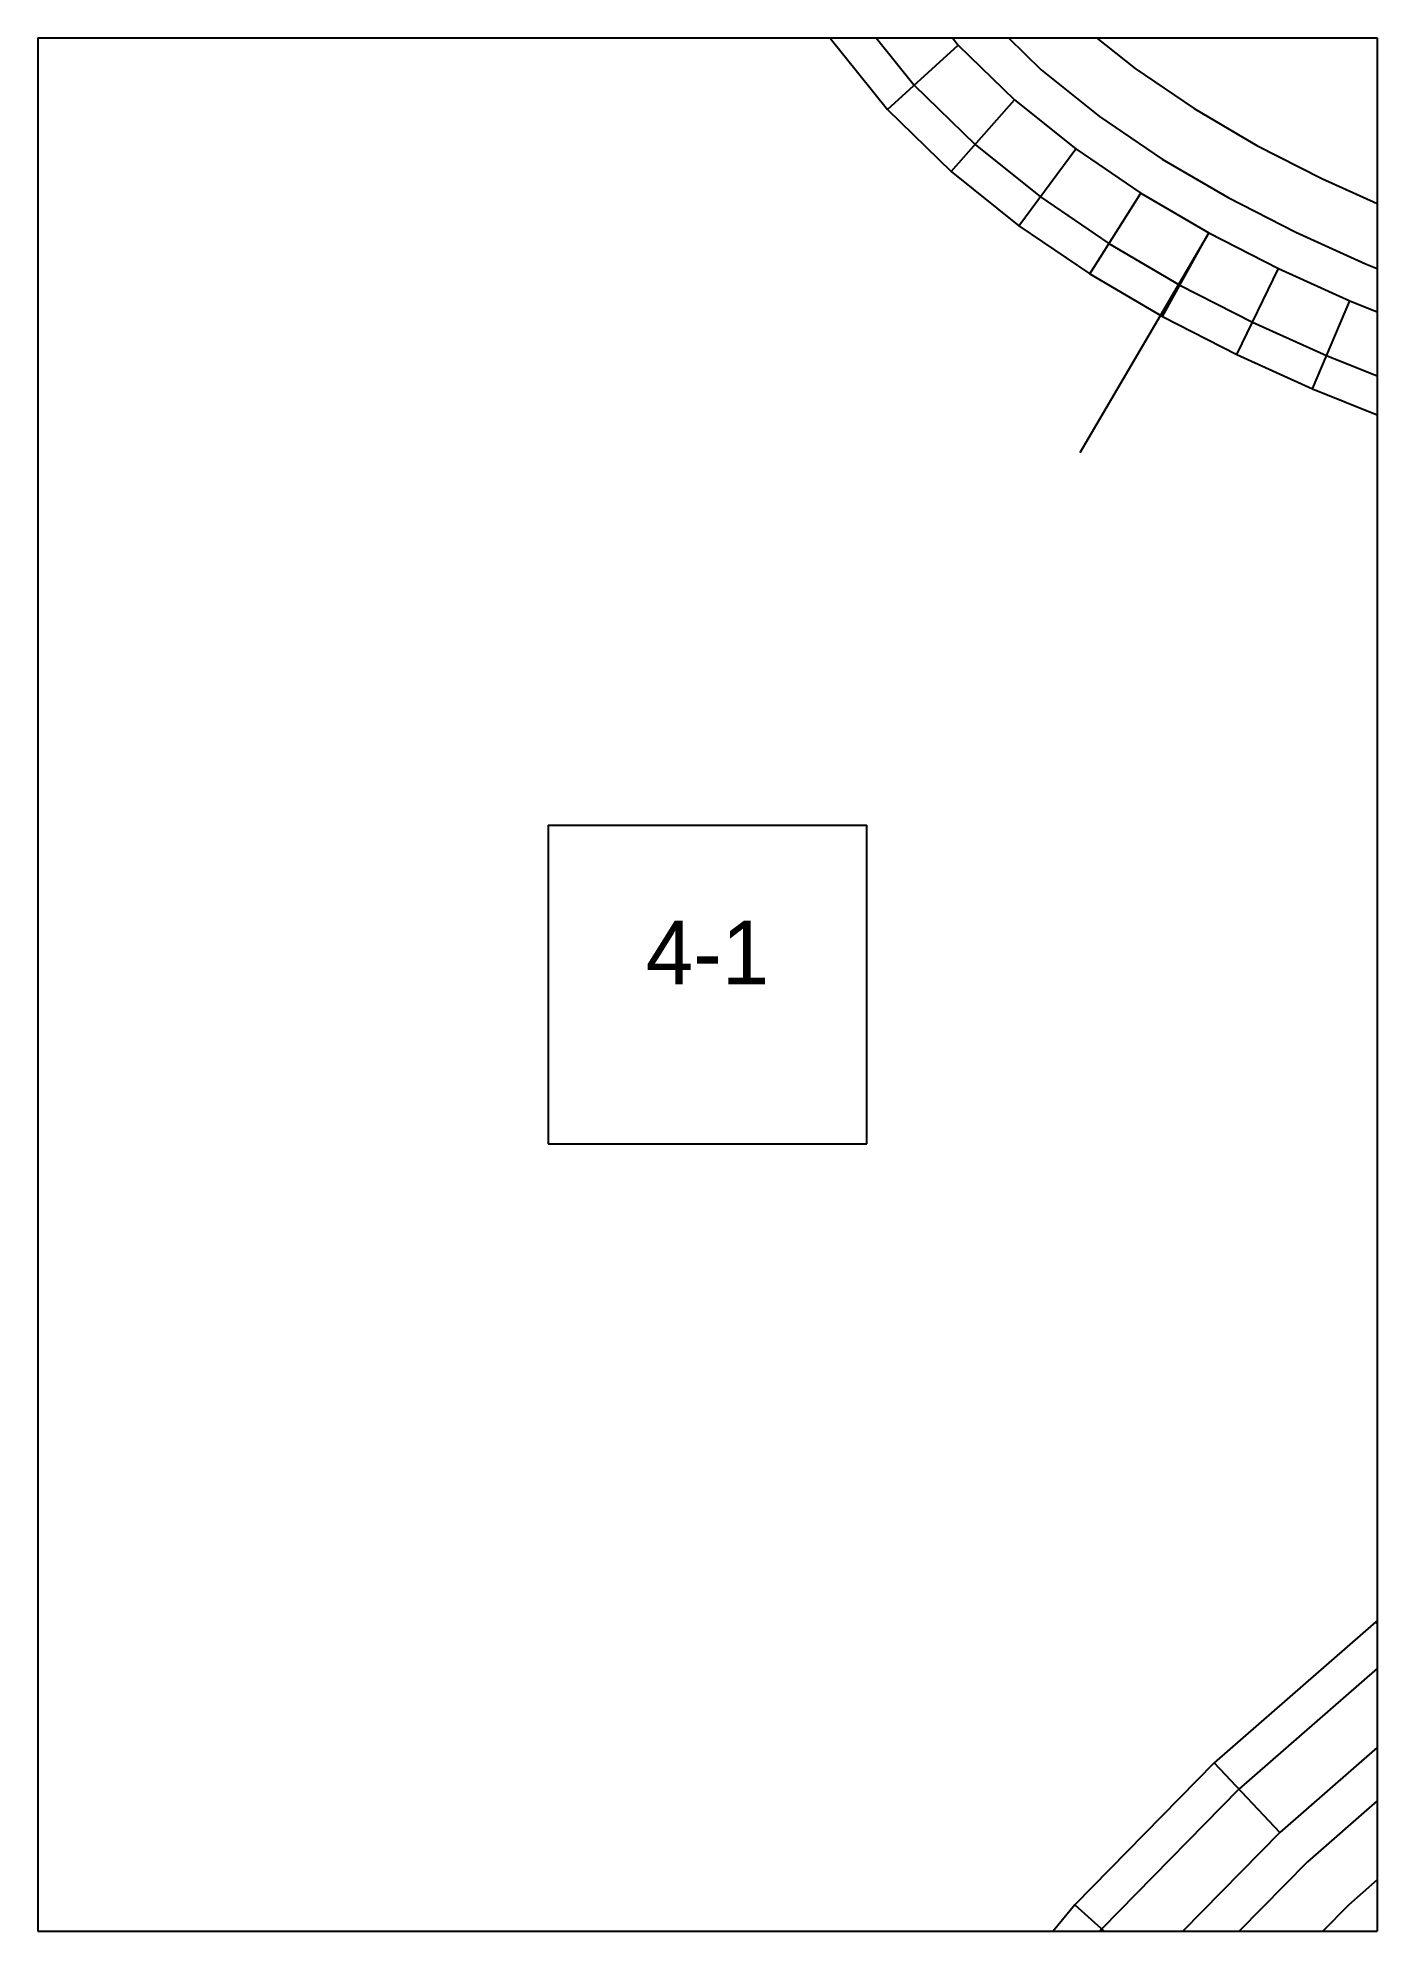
# Paper-space layout 'Plan 4-1' of a CAD drawing. Header units: metres, sheet in millimetres. Extents: x 0 to 210, y 0 to 297.
# The model-space entities are those that its viewports show. They can reach past a viewport. Long polylines and large blocks are cut down to what shows.
import ezdxf
from ezdxf.enums import TextEntityAlignment as Align

# ---------------------------------------------------------------- set-up
doc = ezdxf.new("R2010")
doc.units = ezdxf.units.M
for name, color, linetype in [('default', 7, 'Continuous'), ('TEXTLAYER', 7, 'Continuous'), ('VIEWPORTS', 7, 'Continuous')]:
    doc.layers.add(name, color=color, linetype=linetype)

msp = doc.modelspace()

# ---------------------------------------------------------------- linework, layer by layer
at = {"color": 9}
for p, q in [((0, -594), (0, -891)), ((210, -594), (210, -891)), ((210, -594), (210, -891)), ((0, -891), (210, -891)), ((0, -891), (210, -891)), ((0, -891), (0, -1188)), ((210, -891), (420, -891)), ((210, -891), (210, -1188)), ((210, -891), (420, -891)), ((210, -891), (210, -1188)), ((80, -1014.5), (130, -1014.5)), ((80, -1014.5), (80, -1064.5)), ((130, -1064.5), (130, -1014.5)), ((80, -1064.5), (130, -1064.5)), ((0, -1188), (210, -1188)), ((0, -1188), (210, -1188)), ((0, -1188), (0, -1485)), ((210, -1188), (420, -1188)), ((210, -1188), (210, -1485)), ((210, -1188), (420, -1188)), ((210, -1188), (210, -1485))]:
    msp.add_line(p, q, dxfattribs=at)
at = {"layer": 'default', "color": 7, "linetype": 'Continuous'}
for p, q in [((116.81, -878.2), (124.25, -891.05)), ((124.25, -891.05), (136.61, -882.55)), ((136.61, -882.55), (144.32, -892.13)), ((136.61, -882.55), (144.32, -892.13)), ((128.9, -887.85), (137.41, -898.43)), ((148.98, -887.89), (157.32, -896)), ((163.51, -889), (172.05, -895.83)), ((124.25, -891.05), (133.23, -902.23)), ((133.23, -902.23), (144.32, -892.13)), ((144.32, -892.13), (153.14, -900.72)), ((144.32, -892.13), (153.14, -900.72)), ((157.32, -896), (166.49, -903.35)), ((172.05, -895.83), (181.29, -902.1)), ((137.41, -898.43), (146.95, -907.73)), ((133.23, -902.23), (143.21, -911.96)), ((143.21, -911.96), (153.14, -900.72)), ((153.14, -900.72), (162.75, -908.42)), ((153.14, -900.72), (162.75, -908.42)), ((181.29, -902.1), (191.12, -907.86)), ((166.49, -903.35), (176.3, -910.01)), ((146.95, -907.73), (157.2, -915.94)), ((153.84, -920.49), (162.75, -908.42)), ((162.75, -908.42), (172.93, -915.34)), ((162.75, -908.42), (172.93, -915.34)), ((191.12, -907.86), (201.31, -913.08)), ((176.3, -910.01), (186.62, -916.05)), ((143.21, -911.96), (153.84, -920.49)), ((201.31, -913.08), (211.87, -917.85)), ((157.2, -915.94), (167.94, -923.24)), ((164.93, -928.02), (172.93, -915.34)), ((172.93, -915.34), (183.59, -921.58)), ((172.93, -915.34), (183.59, -921.58)), ((186.62, -916.05), (197.25, -921.5)), ((153.84, -920.49), (164.93, -928.02)), ((183.59, -921.58), (163.37, -956.09)), ((167.94, -923.24), (179.09, -929.77)), ((176.37, -934.73), (183.59, -921.58)), ((183.59, -921.58), (194.51, -927.18)), ((183.59, -921.58), (194.51, -927.18)), ((197.25, -921.5), (208.2, -926.45)), ((208.2, -926.45), (219.39, -930.94)), ((164.93, -928.02), (176.37, -934.73)), ((188, -940.69), (194.51, -927.18)), ((194.51, -927.18), (205.73, -932.25)), ((194.51, -927.18), (205.73, -932.25)), ((179.09, -929.77), (190.45, -935.6)), ((199.85, -946.05), (205.73, -932.25)), ((205.73, -932.25), (217.16, -936.83)), ((205.73, -932.25), (217.16, -936.83)), ((176.37, -934.73), (188, -940.69)), ((190.45, -935.6), (202.07, -940.85)), ((188, -940.69), (199.85, -946.05)), ((202.07, -940.85), (213.85, -945.58)), ((199.85, -946.05), (211.85, -950.86)), ((238.59, -1117.75), (209.79, -1139.47)), ((209.79, -1139.47), (184.45, -1161.62)), ((209.79, -1139.47), (219.25, -1151.11)), ((213.35, -1143.85), (188.33, -1165.73)), ((219.25, -1151.11), (194.75, -1172.53)), ((219.25, -1151.11), (194.75, -1172.53)), ((223.22, -1156), (199.07, -1177.11)), ((184.45, -1161.62), (162.62, -1183.86)), ((184.45, -1161.62), (194.75, -1172.53)), ((229.12, -1163.26), (205.49, -1183.91)), ((188.33, -1165.73), (166.82, -1187.64)), ((194.75, -1172.53), (173.77, -1193.89)), ((194.75, -1172.53), (173.77, -1193.89)), ((199.07, -1177.11), (178.46, -1198.11)), ((162.62, -1183.86), (144.4, -1205.98)), ((162.62, -1183.86), (173.77, -1193.89)), ((205.49, -1183.91), (185.41, -1204.36)), ((166.82, -1187.64), (148.92, -1209.36))]:
    msp.add_line(p, q, dxfattribs=at)

# ---------------------------------------------------------------- texts
at = {"layer": 'TEXTLAYER', "color": 1}
msp.add_text('4-1', height=10, dxfattribs=at).set_placement((105, -1039.5), align=Align.CENTER)

psp = doc.layouts.new('Plan 4-1')

# ---------------------------------------------------------------- viewports
at = {"layer": 'VIEWPORTS'}
psp.add_viewport(center=(105, 148.5), size=(210, 297), view_center_point=(105, -1039.5), view_height=297, dxfattribs=at)

doc.saveas('drawing.dxf')
